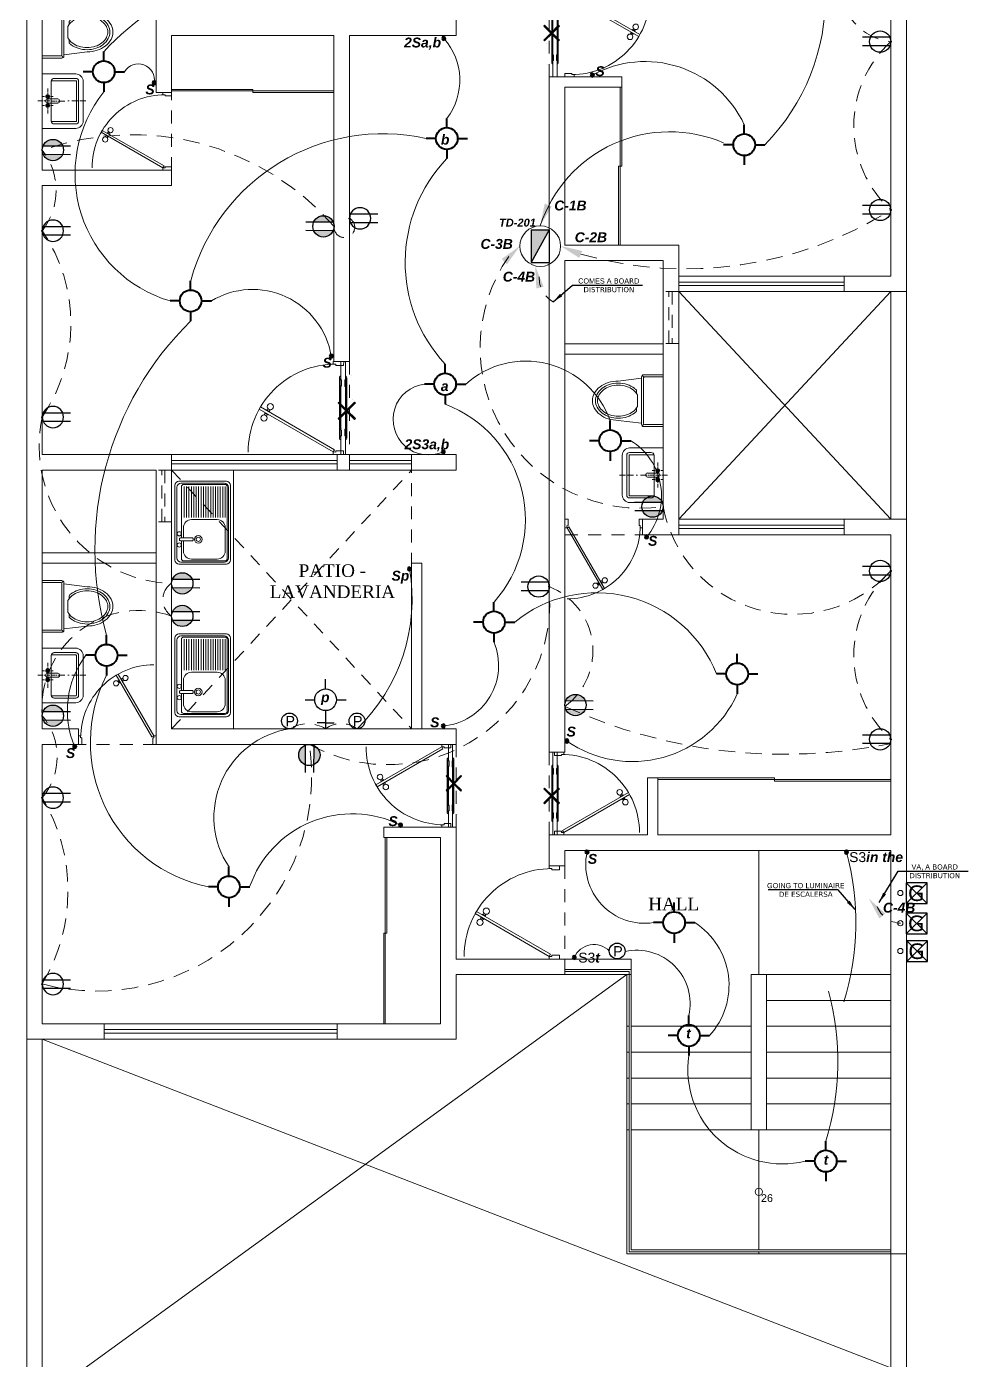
# Model space of a CAD drawing. Header units: millimetres. Extents: x -59 to 123, y 54 to 155.
# Drawn here: x -46.46 to -37.36, y 105.3 to 118.19 of the extents above; entities that cross this region are included whole.
import ezdxf

# ---------------------------------------------------------------- set-up
doc = ezdxf.new("R2010")
doc.units = ezdxf.units.MM
for name, pattern in [('CONTINUA', [0]), ('DASHED', [0.75, 0.5, -0.25]), ('HIDDEN', [9.525, 6.35, -3.175]), ('HIDDEN2', [0.1875, 0.125, -0.0625])]:
    doc.linetypes.add(name, pattern=pattern)
doc.layers.get('0').update_dxf_attribs({"lineweight": 9})
for name, color, linetype in [('A-PROY', 8, 'HIDDEN2'), ('A-TEX 010', 7, 'Continuous'), ('telefono', 54, 'Continuous')]:
    doc.layers.add(name, color=color, linetype=linetype)
for name, color, linetype, lineweight in [('C.EMPOTRADO EN PARED Y TECHO', 210, 'Continuous', 40), ('Centros de Luz', 150, 'Continuous', 30), ('desague', 4, 'Continuous', 60), ('ESCALERA', 128, 'Continuous', 9), ('HP-Mobiliario', 251, 'Continuous', 0), ('mobiliario', 7, 'Continuous', 0), ('murobajo', 7, 'Continuous', 30), ('MUROS', 7, 'Continuous', 80), ('niveles', 8, 'Continuous', 15), ('PUERTAS', 7, 'Continuous', 9), ('red tomacorrient', 21, 'Continuous', 40), ('red tomacorriente', 3, 'CONTINUA', 40), ('SANITARIOS', 7, 'Continuous', 5), ('T.D.', 105, 'Continuous', 25), ('TD', 132, 'Continuous', 25), ('TEXTO ELECTRICO', 140, 'Continuous', 25), ('TEXTO1', 7, 'Continuous', 0), ('VENTANA BAJA', 150, 'Continuous', 20), ('VIDRIO', 7, 'Continuous', 5)]:
    doc.layers.add(name, color=color, linetype=linetype, lineweight=lineweight)
doc.styles.add('BOLD', font='swissl.ttf', dxfattribs={"height": 2})
doc.styles.add('david', font='arialbi.ttf', dxfattribs={"height": 0.05})
doc.styles.add('Ejes', font='arial.ttf', dxfattribs={"height": 0.2})
doc.styles.add('ROMANS', font='ROMANS.SHX', dxfattribs={"width": 1.35, "height": 0.29})
doc.styles.add('style4', font='verdanab.ttf', dxfattribs={"height": 0.1})
doc.styles.add('textcosan', font='verdana.ttf', dxfattribs={"height": 0.1})
doc.dimstyles.new('dimension horizontal', dxfattribs={"dimtxt": 0.08, "dimasz": 0.1, "dimexe": 0.15, "dimexo": 0.3, "dimgap": 0.01, "dimtad": 2, "dimtih": 1, "dimtoh": 1, "dimzin": 1, "dimtxsty": 'style4', "dimblk": 'ARCHTICK', "dimcen": 0.08, "dimadec": 0, "dimazin": 0, "dimtfac": 1, "dimtmove": 0, "dimatfit": 3, "dimfxl": 1, "dimarcsym": 0})

# ---------------------------------------------------------------- blocks, each defined once
blk = doc.blocks.new('CRFDSX')
at = {"layer": 'mobiliario'}
for points in [[(-77.916, 3.047), (-77.916, 3.095), (-77.922, 3.095), (-77.922, 3.256), (-77.881, 3.256), (-77.881, 3.095), (-77.887, 3.095), (-77.887, 3.047)], [(-77.933, 3.114), (-77.933, 2.879), (-77.933, 2.595)], [(-77.929, 3.107), (-77.929, 3.102), (-77.928, 3.102), (-77.927, 3.1), (-77.926, 3.099), (-77.926, 3.098), (-77.926, 3.097), (-77.926, 3.096), (-77.926, 3.095)], [(-77.929, 3.102), (-77.929, 2.879), (-77.929, 2.608)], [(-77.926, 3.095), (-77.922, 3.095), (-77.922, 3.126), (-77.927, 3.126), (-77.927, 3.122)], [(-77.926, 3.095), (-77.926, 2.879), (-77.926, 2.614)], [(-77.875, 3.122), (-77.875, 3.126), (-77.881, 3.126), (-77.881, 3.095), (-77.877, 3.095), (-77.877, 3.096), (-77.877, 3.097), (-77.877, 3.098), (-77.876, 3.099), (-77.876, 3.1), (-77.875, 3.1), (-77.875, 3.102), (-77.874, 3.102), (-77.873, 3.102)], [(-77.877, 3.095), (-77.877, 2.879), (-77.877, 2.614)], [(-77.873, 3.102), (-77.873, 3.107)], [(-77.873, 3.102), (-77.873, 2.879), (-77.873, 2.608)], [(-77.87, 3.114), (-77.87, 2.879), (-77.87, 2.595)], [(-77.922, 3.034), (-77.922, 2.879), (-77.922, 2.675), (-77.922, 2.879), (-77.922, 3.034)], [(-77.918, 3.037), (-77.918, 3.044)], [(-77.883, 3.044), (-77.883, 3.037)], [(-77.881, 3.034), (-77.881, 2.879), (-77.881, 2.675)], [(-77.881, 2.704), (-77.881, 3.006)], [(-78.001, 2.955), (-78.008, 2.947), (-77.926, 2.879), (-78.001, 2.955), (-78.001, 2.955)], [(-78.008, 2.947), (-77.926, 2.879), (-77.94, 2.879), (-78.008, 2.947), (-78.008, 2.947)], [(-77.94, 2.879), (-78.001, 2.805), (-78.008, 2.812), (-77.94, 2.879), (-77.94, 2.879)], [(-77.926, 2.879), (-77.94, 2.879), (-78.001, 2.805), (-77.926, 2.879), (-77.926, 2.879)], [(-77.866, 2.955), (-77.926, 2.879), (-77.94, 2.879), (-77.866, 2.955), (-77.866, 2.955)], [(-77.926, 2.879), (-77.94, 2.879), (-77.859, 2.812), (-77.926, 2.879), (-77.926, 2.879)], [(-77.94, 2.879), (-77.859, 2.812), (-77.866, 2.805), (-77.94, 2.879), (-77.94, 2.879)], [(-77.859, 2.947), (-77.866, 2.955), (-77.926, 2.879), (-77.859, 2.947), (-77.859, 2.947)], [(-77.984, 2.779), (-77.984, 2.779)], [(-77.887, 2.662), (-77.887, 2.614), (-77.881, 2.614), (-77.881, 2.456), (-77.906, 2.456), (-77.91, 2.456), (-77.922, 2.456), (-77.922, 2.614), (-77.916, 2.614), (-77.916, 2.662)], [(-77.918, 2.664), (-77.918, 2.672)], [(-77.883, 2.672), (-77.883, 2.664)], [(-77.972, 2.578), (-77.972, 2.578)], [(-77.929, 2.603), (-77.929, 2.608), (-77.928, 2.608), (-77.927, 2.608), (-77.927, 2.609), (-77.926, 2.61), (-77.926, 2.611), (-77.926, 2.612), (-77.926, 2.613), (-77.926, 2.614)], [(-77.926, 2.614), (-77.922, 2.614), (-77.922, 2.583), (-77.927, 2.583), (-77.927, 2.588)], [(-77.877, 2.614), (-77.881, 2.614), (-77.881, 2.583), (-77.875, 2.583), (-77.875, 2.588)], [(-77.873, 2.603), (-77.873, 2.608), (-77.874, 2.608), (-77.875, 2.608), (-77.876, 2.609), (-77.876, 2.61), (-77.877, 2.611), (-77.877, 2.612), (-77.877, 2.613), (-77.877, 2.614)]]:
    blk.add_lwpolyline(points, dxfattribs=at)
for points in [[(-77.933, 3.116), (-77.934, 3.113), (-77.932, 3.11), (-77.929, 3.108)], [(-77.927, 3.123), (-77.931, 3.122), (-77.933, 3.119), (-77.933, 3.116)], [(-77.87, 3.116), (-77.87, 3.119), (-77.872, 3.122), (-77.875, 3.122)], [(-77.873, 3.108), (-77.871, 3.11), (-77.869, 3.113), (-77.87, 3.116)], [(-77.922, 3.034), (-77.921, 3.034), (-77.92, 3.036), (-77.92, 3.037)], [(-77.919, 3.045), (-77.918, 3.045), (-77.916, 3.046), (-77.916, 3.048)], [(-77.887, 3.048), (-77.887, 3.046), (-77.885, 3.045), (-77.884, 3.045)], [(-77.884, 3.037), (-77.884, 3.036), (-77.883, 3.034), (-77.882, 3.034)], [(-77.92, 2.672), (-77.92, 2.674), (-77.921, 2.675), (-77.922, 2.675)], [(-77.916, 2.663), (-77.916, 2.664), (-77.918, 2.665), (-77.919, 2.665)], [(-77.884, 2.665), (-77.885, 2.665), (-77.887, 2.664), (-77.887, 2.663)], [(-77.882, 2.675), (-77.883, 2.675), (-77.884, 2.674), (-77.884, 2.672)], [(-77.929, 2.603), (-77.932, 2.601), (-77.934, 2.598), (-77.933, 2.595)], [(-77.933, 2.595), (-77.933, 2.591), (-77.931, 2.589), (-77.927, 2.588)], [(-77.875, 2.588), (-77.872, 2.589), (-77.87, 2.591), (-77.87, 2.595)], [(-77.87, 2.595), (-77.869, 2.598), (-77.871, 2.601), (-77.873, 2.603)]]:
    blk.add_open_spline(points, degree=3, dxfattribs=at)
blk = doc.blocks.new('rf67')
at = {"layer": 'PUERTAS', "ltscale": 0.01}
for p, q in [((2984.409, 394.824), (2984.426, 394.825)), ((2984.41, 394.8), (2984.427, 394.801)), ((2984.425, 394.83), (2984.431, 394.83)), ((2984.427, 394.796), (2984.425, 394.83)), ((2984.427, 394.796), (2984.433, 394.796)), ((2984.462, 394.831), (2984.457, 394.831)), ((2984.464, 394.797), (2984.458, 394.797)), ((2984.464, 394.797), (2984.462, 394.831)), ((2984.479, 394.827), (2984.463, 394.826)), ((2984.48, 394.803), (2984.464, 394.802))]:
    blk.add_line(p, q, dxfattribs=at)
at = {"layer": 'PUERTAS', "ltscale": 0.075}
for p, q in [((2984.454, 394.896), (2984.429, 394.895)), ((2984.458, 394.069), (2984.429, 394.895)), ((2984.483, 394.07), (2984.454, 394.896)), ((2983.733, 394.439), (2983.698, 394.374)), ((2983.711, 394.48), (2983.733, 394.468)), ((2983.733, 394.468), (2983.722, 394.445)), ((2983.722, 394.445), (2983.733, 394.439)), ((2983.664, 394.391), (2983.698, 394.374)), ((2984.46, 394.053), (2984.425, 393.987)), ((2984.483, 394.07), (2984.458, 394.069)), ((2984.472, 394.047), (2984.46, 394.053)), ((2984.483, 394.07), (2984.472, 394.047)), ((2984.506, 394.058), (2984.483, 394.07)), ((2984.459, 393.969), (2984.425, 393.987))]:
    blk.add_line(p, q, dxfattribs=at)
at = {"layer": 'PUERTAS', "ltscale": 0.01}
for centre in [(2984.382, 394.812), (2984.507, 394.816)]:
    blk.add_circle(centre, 0.0302, dxfattribs=at)
blk.add_arc((2984.471, 394.048), 0.848, 61.9779, 152.0448, dxfattribs=at)
blk = doc.blocks.new('A$C16406C30')
at = {"layer": 'HP-Mobiliario'}
for p, q in [((0.189, 0.5), (0, 0.5)), ((0.179, 0.48), (0, 0.48)), ((0.203, 0.494), (0.186, 0.477)), ((0.189, 0.03), (0.189, 0.47)), ((0.209, 0.02), (0.209, 0.48)), ((0.209, 0.468), (0.434, 0.44)), ((0.249, 0.194), (0.249, 0.306)), ((0.259, 0.322), (0.259, 0.353)), ((0.259, 0.147), (0.259, 0.178)), ((0, 0.02), (0.179, 0.02)), ((0, 0), (0.189, 0)), ((0.203, 0.006), (0.186, 0.023)), ((0.209, 0.032), (0.434, 0.06))]:
    blk.add_line(p, q, dxfattribs=at)
for points in [[(0.249, 0.306, -0.100268), (0.29, 0.354, -0.08725), (0.353, 0.387, -0.077598), (0.434, 0.4, -0.077598), (0.514, 0.387, -0.08725), (0.577, 0.354, -0.105601), (0.62, 0.303, -0.12364), (0.634, 0.25, -0.12364), (0.62, 0.197, -0.105601), (0.577, 0.146, -0.08725), (0.514, 0.113, -0.077598), (0.434, 0.1, -0.077598)], [(0.259, 0.353, -0.0362), (0.278, 0.37, -0.08725), (0.347, 0.406, -0.077598), (0.434, 0.42, -0.077598), (0.52, 0.406, -0.08725), (0.589, 0.37, -0.105601), (0.638, 0.313, -0.12364), (0.654, 0.25, -0.12364), (0.638, 0.187, -0.105601), (0.589, 0.13, -0.08725), (0.52, 0.094, -0.077598), (0.434, 0.08, -0.077598)], [(0.434, 0.44, -0.076393), (0.532, 0.425, -0.086437), (0.61, 0.384, -0.105872), (0.666, 0.32, -0.125404), (0.684, 0.25, -0.125404), (0.666, 0.18, -0.105872), (0.61, 0.116, -0.086437), (0.532, 0.075, -0.076393), (0.434, 0.06, -0.076393)], [(0.434, 0.1, -0.077598), (0.353, 0.113, -0.08725), (0.29, 0.146, -0.100268), (0.249, 0.194, -0.12364)], [(0.434, 0.08, -0.077598), (0.347, 0.094, -0.08725), (0.278, 0.13, -0.0362), (0.259, 0.147, -0.12364)]]:
    blk.add_lwpolyline(points, format="xyb", dxfattribs=at)
for centre, radius, start, end in [((0.179, 0.47), 0.01, 0, 90), ((0.189, 0.48), 0.02, 0, 90), ((0.179, 0.03), 0.01, 270, 0), ((0.189, 0.02), 0.02, 270, 0)]:
    blk.add_arc(centre, radius, start, end, dxfattribs=at)
blk = doc.blocks.new('LAV-5')
for p, q in [((-0.264, 0), (-0.264, -0.324)), ((0, 0), (-0.264, 0)), ((-0.045, -0.022), (-0.045, 0.001)), ((-0.002, -0.008), (-0.002, 0.043)), ((0.264, 0), (0, 0)), ((0.042, -0.022), (0.042, 0.001)), ((0.264, -0.324), (0.264, 0)), ((-0.22, -0.116), (-0.22, -0.324)), ((-0.198, -0.089), (-0.198, -0.324)), ((-0.192, -0.088), (0.192, -0.088)), ((-0.085, -0.053), (-0.123, -0.053)), ((-0.07, -0.053), (-0.078, -0.053)), ((-0.026, -0.053), (-0.064, -0.053)), ((-0.045, -0.043), (-0.045, -0.031)), ((-0.045, -0.073), (-0.045, -0.043)), ((-0.045, -0.081), (-0.045, -0.106)), ((-0.002, -0.053), (-0.021, -0.053)), ((-0.021, -0.15), (-0.021, -0.053)), ((-0.002, -0.053), (-0.017, -0.053)), ((-0.002, -0.028), (-0.002, -0.02)), ((-0.002, -0.028), (-0.002, -0.02)), ((-0.002, -0.073), (-0.002, -0.041)), ((-0.002, -0.073), (-0.002, -0.041)), ((-0.002, -0.053), (0.018, -0.053)), ((-0.002, -0.053), (0.014, -0.053)), ((-0.001, -0.086), (-0.001, -0.124)), ((0.018, -0.053), (0.018, -0.15)), ((0.023, -0.053), (0.061, -0.053)), ((0.042, -0.043), (0.042, -0.031)), ((0.042, -0.073), (0.042, -0.043)), ((0.042, -0.081), (0.042, -0.106)), ((0.067, -0.053), (0.075, -0.053)), ((0.082, -0.053), (0.12, -0.053)), ((0.198, -0.324), (0.198, -0.089)), ((0.22, -0.324), (0.22, -0.116)), ((-0.002, -0.249), (-0.002, -0.262)), ((-0.001, -0.133), (-0.001, -0.145)), ((-0.001, -0.154), (-0.001, -0.22)), ((-0.192, -0.33), (0.192, -0.33)), ((-0.192, -0.352), (0.192, -0.352)), ((-0.002, -0.286), (-0.002, -0.351)), ((-0.002, -0.329), (-0.002, -0.347)), ((-0.002, -0.365), (-0.002, -0.422)), ((-0.192, -0.396), (0.192, -0.396))]:
    blk.add_line(p, q)
for centre, radius in [((-0.045, -0.053), 0.0188), ((-0.045, -0.053), 0.0137), ((0.042, -0.053), 0.0188), ((0.042, -0.053), 0.0137)]:
    blk.add_circle(centre, radius)
for centre, radius, start, end in [((-0.192, -0.116), 0.0278, 90, 180), ((-0.002, -0.053), 0.0197, 90, 180), ((-0.002, -0.053), 0.0197, 0, 90), ((0.192, -0.116), 0.0278, 0, 90), ((-0.002, -0.15), 0.0197, 180, 270), ((-0.002, -0.15), 0.0197, 270, 0), ((-0.192, -0.324), 0.0718, 180, 270), ((-0.192, -0.324), 0.0278, 180, 270), ((-0.192, -0.324), 0.00583, 180, 270), ((0.192, -0.324), 0.0718, 270, 0), ((0.192, -0.324), 0.0278, 270, 0), ((0.192, -0.324), 0.00583, 270, 0)]:
    blk.add_arc(centre, radius, start, end)
blk = doc.blocks.new('lavo')
for p, q in [((734.691, 78.256), (735.15, 78.256)), ((734.691, 78.256), (735.15, 78.256)), ((734.711, 78.237), (735.13, 78.237)), ((734.711, 78.237), (735.13, 78.237)), ((734.652, 78.217), (734.652, 77.495)), ((734.652, 78.217), (734.652, 77.495)), ((734.672, 78.198), (734.672, 77.515)), ((734.672, 78.198), (734.672, 77.515)), ((734.716, 78.206), (734.716, 77.71)), ((734.716, 78.206), (734.716, 77.71)), ((734.735, 78.225), (735.138, 78.225)), ((734.735, 78.225), (735.138, 78.225)), ((734.741, 78.206), (734.741, 77.905)), ((734.741, 78.206), (734.741, 77.905)), ((734.764, 78.206), (734.764, 77.905)), ((734.764, 78.206), (734.764, 77.905)), ((734.788, 78.206), (734.788, 77.905)), ((734.788, 78.206), (734.788, 77.905)), ((734.811, 78.206), (734.811, 77.905)), ((734.811, 78.206), (734.811, 77.905)), ((734.834, 78.206), (734.834, 77.905)), ((734.834, 78.206), (734.834, 77.905)), ((734.858, 78.206), (734.858, 77.905)), ((734.858, 78.206), (734.858, 77.905)), ((734.881, 78.206), (734.881, 77.905)), ((734.881, 78.206), (734.881, 77.905)), ((734.905, 78.206), (734.905, 77.905)), ((734.905, 78.206), (734.905, 77.905)), ((734.928, 78.206), (734.928, 77.905)), ((734.928, 78.206), (734.928, 77.905)), ((734.951, 78.206), (734.951, 77.905)), ((734.951, 78.206), (734.951, 77.905)), ((734.975, 78.206), (734.975, 77.905)), ((734.975, 78.206), (734.975, 77.905)), ((734.998, 78.206), (734.998, 77.905)), ((734.998, 78.206), (734.998, 77.905)), ((735.021, 78.206), (735.021, 77.905)), ((735.021, 78.206), (735.021, 77.905)), ((735.045, 78.206), (735.045, 77.905)), ((735.045, 78.206), (735.045, 77.905)), ((735.068, 78.206), (735.068, 77.905)), ((735.068, 78.206), (735.068, 77.905)), ((735.091, 78.206), (735.091, 77.905)), ((735.091, 78.206), (735.091, 77.905)), ((735.115, 78.206), (735.115, 77.905)), ((735.115, 78.206), (735.115, 77.905)), ((735.138, 78.206), (735.138, 77.905)), ((735.138, 78.206), (735.138, 77.905)), ((735.158, 78.206), (735.158, 77.507)), ((735.158, 78.206), (735.158, 77.507)), ((735.169, 78.198), (735.169, 77.515)), ((735.169, 78.198), (735.169, 77.515)), ((735.189, 78.217), (735.189, 77.495)), ((735.189, 78.217), (735.189, 77.495)), ((735.06, 77.886), (734.813, 77.886)), ((735.06, 77.886), (734.813, 77.886)), ((734.735, 77.808), (734.735, 77.71)), ((734.735, 77.808), (734.735, 77.71)), ((735.138, 77.808), (735.138, 77.582)), ((735.138, 77.808), (735.138, 77.582)), ((734.697, 77.702), (734.697, 77.688)), ((734.697, 77.702), (734.697, 77.688)), ((734.821, 77.71), (734.705, 77.71)), ((734.821, 77.71), (734.705, 77.71)), ((734.705, 77.68), (734.821, 77.68)), ((734.705, 77.68), (734.821, 77.68)), ((734.716, 77.68), (734.716, 77.507)), ((734.716, 77.68), (734.716, 77.507)), ((734.735, 77.68), (734.735, 77.582)), ((734.735, 77.68), (734.735, 77.582)), ((734.829, 77.688), (734.829, 77.702)), ((734.829, 77.688), (734.829, 77.702)), ((734.711, 77.476), (735.13, 77.476)), ((734.711, 77.476), (735.13, 77.476)), ((734.735, 77.488), (735.138, 77.488)), ((734.735, 77.488), (735.138, 77.488)), ((735.06, 77.504), (734.813, 77.504)), ((735.06, 77.504), (734.813, 77.504)), ((734.691, 77.456), (735.15, 77.456)), ((734.691, 77.456), (735.15, 77.456))]:
    blk.add_line(p, q)
for centre, radius in [((734.694, 77.749), 0.0202), ((734.694, 77.749), 0.0202), ((734.878, 77.695), 0.0361), ((734.878, 77.695), 0.0361), ((734.694, 77.64), 0.0202), ((734.694, 77.64), 0.0202), ((734.878, 77.695), 0.0205), ((734.878, 77.695), 0.0205)]:
    blk.add_circle(centre, radius)
for centre, radius, start, end in [((734.691, 78.217), 0.0389, 90, 180), ((734.691, 78.217), 0.0389, 90, 180), ((734.711, 78.198), 0.0389, 90, 180), ((734.711, 78.198), 0.0389, 90, 180), ((735.13, 78.198), 0.0389, 0, 90), ((735.13, 78.198), 0.0389, 0, 90), ((735.15, 78.217), 0.0389, 0, 90), ((735.15, 78.217), 0.0389, 0, 90), ((734.735, 78.206), 0.0195, 90, 180), ((734.735, 78.206), 0.0195, 90, 180), ((735.138, 78.206), 0.0195, 0, 90), ((735.138, 78.206), 0.0195, 0, 90), ((734.813, 77.808), 0.0779, 90, 180), ((734.813, 77.808), 0.0779, 90, 180), ((735.06, 77.808), 0.0779, 0, 90), ((735.06, 77.808), 0.0779, 0, 90), ((734.705, 77.702), 0.00779, 90, 180), ((734.705, 77.702), 0.00779, 90, 180), ((734.705, 77.688), 0.00779, 180, 270), ((734.705, 77.688), 0.00779, 180, 270), ((734.821, 77.702), 0.00779, 0, 90), ((734.821, 77.702), 0.00779, 0, 90), ((734.821, 77.688), 0.00779, 270, 360), ((734.821, 77.688), 0.00779, 270, 360), ((734.691, 77.495), 0.0389, 180, 270), ((734.691, 77.495), 0.0389, 180, 270), ((734.711, 77.515), 0.0389, 180, 270), ((734.711, 77.515), 0.0389, 180, 270), ((734.735, 77.507), 0.0195, 180, 270), ((734.735, 77.507), 0.0195, 180, 270), ((734.813, 77.582), 0.0779, 180, 270), ((734.813, 77.582), 0.0779, 180, 270), ((735.06, 77.582), 0.0779, 270, 0), ((735.06, 77.582), 0.0779, 270, 0), ((735.13, 77.515), 0.0389, 270, 0), ((735.13, 77.515), 0.0389, 270, 0), ((735.138, 77.507), 0.0195, 270, 0), ((735.138, 77.507), 0.0195, 270, 0), ((735.15, 77.495), 0.0389, 270, 0), ((735.15, 77.495), 0.0389, 270, 0)]:
    blk.add_arc(centre, radius, start, end)
blk = doc.blocks.new('A$C767E48EC')
at = {"lineweight": 0}
for p, q in [((6.15, 10.296), (5.2, 10.296)), ((6.15, 10.196), (5.2, 10.196)), ((0.15, 8.275), (1.25, 8.275)), ((0.15, 8.175), (1.25, 8.175))]:
    blk.add_line(p, q, dxfattribs=at)
at = {"layer": 'A-PROY', "lineweight": 0}
for p, q in [((5.05, 12.875), (5.05, 13.675)), ((1.4, 11.975), (1.4, 12.875)), ((6.3, 10.8), (6.15, 10.8)), ((6.3, 10.8), (6.15, 10.8)), ((6.205, 10.3), (6.205, 10.8)), ((6.236, 10.8), (6.236, 10.3)), ((6.3, 10.3), (6.15, 10.3)), ((3.119, 10.125), (3.119, 9.225)), ((1.4, 9.075), (1.25, 9.075)), ((1.4, 9.075), (1.25, 9.075)), ((1.305, 8.575), (1.305, 9.075)), ((1.336, 9.075), (1.336, 8.575)), ((1.4, 9.075), (3.719, 6.575)), ((1.4, 6.575), (3.719, 9.075)), ((3.719, 6.575), (3.719, 9.075)), ((1.4, 8.575), (1.25, 8.575)), ((5.2, 8.45), (5.95, 8.45)), ((1.25, 6.425), (0.5, 6.425)), ((4.15, 5.625), (4.15, 6.425)), ((5.05, 6.35), (5.05, 5.55)), ((5.2, 5.25), (5.2, 4.35)), ((0.75, 3.725), (3, 3.725))]:
    blk.add_line(p, q, dxfattribs=at)
at = {"layer": 'ESCALERA', "lineweight": 0, "ltscale": 0.25}
for p, q in [((7.075, 4.2), (7.075, 5.4)), ((5.8, 4.2), (5.8, 3.7)), ((7.15, 4.2), (8.35, 4.2)), ((7.15, 3.95), (8.35, 3.95)), ((5.82, 3.7), (5.8, 3.7)), ((5.8, 1.5), (5.8, 3.7)), ((5.82, 3.7), (5.8, 3.7)), ((7, 3.7), (5.84, 3.7)), ((7.15, 3.7), (8.35, 3.7)), ((5.82, 3.45), (5.8, 3.45)), ((5.82, 3.45), (5.8, 3.45)), ((7, 3.45), (5.84, 3.45)), ((7.15, 3.45), (8.35, 3.45)), ((5.82, 3.2), (5.8, 3.2)), ((5.82, 3.2), (5.8, 3.2)), ((7, 3.2), (5.84, 3.2)), ((7.15, 3.2), (8.35, 3.2)), ((5.82, 2.95), (5.8, 2.95)), ((5.82, 2.95), (5.8, 2.95)), ((7, 2.95), (5.84, 2.95)), ((7.15, 2.95), (8.35, 2.95)), ((5.82, 2.7), (5.8, 2.7)), ((5.82, 2.7), (5.8, 2.7)), ((7, 2.7), (5.84, 2.7)), ((7.075, 2.7), (7.075, 1.54)), ((7.15, 2.7), (8.35, 2.7)), ((5.8, 1.5), (7.15, 1.5)), ((7.075, 1.52), (7.075, 1.5)), ((7.15, 1.5), (8.35, 1.5))]:
    blk.add_line(p, q, dxfattribs=at)
at = {"layer": 'mobiliario', "lineweight": 0, "ltscale": 0.3}
for p, q in [((6.3, 8.6), (8.35, 10.8)), ((6.3, 10.8), (8.35, 8.6)), ((2, 6.575), (2, 9.075)), ((5.8, 4.2), (0.15, 0.1)), ((0, 0.4), (0, 3.575)), ((0.15, 3.575), (0.15, 0.4)), ((0.15, 3.575), (8.35, 0.4)), ((8.35, 1.5), (8.35, 0.4)), ((8.5, 1.5), (8.5, 0))]:
    blk.add_line(p, q, dxfattribs=at)
at = {"layer": 'murobajo', "lineweight": 0}
for p, q in [((6.3, 10.95), (7.9, 10.95)), ((6.3, 10.8), (7.9, 10.8)), ((8.35, 10.8), (8.35, 8.6)), ((8.5, 10.8), (8.5, 8.6)), ((1.4, 9.225), (3, 9.225)), ((3.119, 9.225), (3.719, 9.225)), ((1.4, 9.075), (3, 9.075)), ((3.119, 9.075), (3.719, 9.075)), ((6.3, 8.6), (7.9, 8.6)), ((6.3, 8.45), (7.9, 8.45)), ((3.819, 8.175), (3.719, 8.175)), ((3.719, 8.175), (3.719, 6.575)), ((3.819, 6.575), (3.819, 8.175)), ((0.75, 3.725), (3, 3.725)), ((0.75, 3.575), (3, 3.575))]:
    blk.add_line(p, q, dxfattribs=at)
at = {"layer": 'MUROS', "lineweight": 0}
for p, q in [((0, 19), (0, 3.575)), ((8.5, 10.8), (8.5, 16.7)), ((8.35, 10.95), (8.35, 13.675)), ((1.4, 13.275), (2.969, 13.275)), ((1.4, 12.725), (1.4, 13.275)), ((2.969, 13.275), (2.969, 10.125)), ((3.119, 13.275), (3.119, 10.125)), ((5.05, 12.875), (5.05, 6.35)), ((5.05, 12.875), (5.75, 12.875)), ((5.2, 12.775), (5.2, 11.25)), ((1.25, 12.725), (1.4, 12.725)), ((0.15, 11.975), (1.4, 11.975)), ((0.15, 11.825), (1.4, 11.825)), ((6.3, 11.25), (5.2, 11.25)), ((6.3, 11.25), (5.65, 11.25)), ((5.2, 11.1), (5.2, 6.35)), ((5.2, 11.1), (6.15, 11.1)), ((7.9, 10.8), (8.5, 10.8)), ((8.35, 10.8), (8.5, 10.8)), ((1.4, 6.575), (1.4, 9.225)), ((4.15, 9.225), (4.15, 9.075)), ((0.15, 9.075), (1.25, 9.075)), ((8.5, 1.5), (8.5, 8.6)), ((7.9, 8.45), (8.35, 8.45)), ((0.15, 6.575), (0.5, 6.575)), ((0.15, 6.425), (0.5, 6.425)), ((5.2, 6.35), (5.05, 6.35)), ((6.1, 6.1), (6, 6.1)), ((6, 6.1), (6, 5.55)), ((6.1, 6.1), (6.1, 5.55)), ((6, 5.55), (5.05, 5.55)), ((8.35, 5.55), (6.1, 5.55)), ((8.35, 5.4), (5.2, 5.4)), ((8.35, 1.5), (8.35, 5.4)), ((0.75, 3.574), (0.75, 3.725)), ((3, 3.574), (3, 3.725)), ((8.35, 1.5), (8.5, 1.5))]:
    blk.add_line(p, q, dxfattribs=at)
at = {"layer": 'MUROS', "linetype": 'CONTINUA', "lineweight": 0}
for p, q in [((0.15, 14.625), (0.15, 11.975)), ((1.25, 12.725), (1.25, 14.625)), ((4.15, 13.875), (4.15, 13.275)), ((3.119, 13.275), (4.15, 13.275)), ((5.75, 12.775), (5.2, 12.775)), ((5.75, 12.875), (5.75, 12.775)), ((1.4, 11.975), (1.4, 11.825)), ((0.15, 11.825), (0.15, 9.225)), ((6.3, 11.25), (6.3, 8.45)), ((6.15, 11.1), (6.15, 8.6)), ((7.9, 10.8), (7.9, 10.95)), ((7.9, 10.95), (8.35, 10.95)), ((3.119, 10.125), (2.969, 10.125)), ((1.4, 9.225), (0.15, 9.225)), ((3.119, 9.225), (3, 9.225)), ((3, 9.075), (3, 9.225)), ((3.119, 9.225), (3.119, 9.075)), ((4.15, 9.225), (3.719, 9.225)), ((3.719, 9.225), (3.719, 9.075)), ((1.25, 9.075), (0.15, 9.075)), ((0.15, 9.075), (0.15, 6.575)), ((0.15, 9.075), (0.15, 6.575)), ((1.25, 6.425), (1.25, 9.075)), ((3.119, 9.075), (3, 9.075)), ((4.15, 9.075), (3.719, 9.075)), ((6.15, 8.6), (5.95, 8.6)), ((5.95, 8.6), (5.95, 8.45)), ((7.9, 8.45), (7.9, 8.6)), ((7.9, 8.6), (8.5, 8.6)), ((6.3, 8.45), (5.95, 8.45)), ((8.35, 5.55), (8.35, 8.45)), ((0.5, 6.575), (0.5, 6.425)), ((4.15, 6.575), (1.4, 6.575)), ((4.15, 6.425), (4.15, 6.575)), ((4.15, 6.575), (4.15, 6.425)), ((0.15, 6.425), (0.15, 3.725)), ((4.15, 6.425), (1.25, 6.425)), ((3.45, 5.525), (3.45, 5.625)), ((4.15, 5.625), (3.45, 5.625)), ((4.15, 4.35), (4.15, 5.625)), ((5.05, 5.25), (5.05, 5.55)), ((4, 5.525), (3.45, 5.525)), ((4, 3.725), (4, 5.525)), ((5.2, 5.25), (5.2, 5.4)), ((5.05, 5.25), (5.2, 5.25)), ((5.2, 4.35), (4.15, 4.35)), ((5.2, 4.35), (5.2, 4.2)), ((4.15, 3.575), (4.15, 4.2)), ((5.2, 4.2), (4.15, 4.2)), ((0.15, 3.725), (0.75, 3.725)), ((3, 3.725), (4, 3.725)), ((0, 3.575), (0.75, 3.575)), ((3, 3.575), (4.15, 3.575))]:
    blk.add_line(p, q, dxfattribs=at)
at = {"layer": 'MUROS', "lineweight": 0}
blk.add_lwpolyline([(7, 4.2), (7.15, 4.2), (7.15, 2.701), (7, 2.701), (7, 4.2)], dxfattribs=at)
at = {"layer": 'niveles', "lineweight": 0}
blk.add_circle((7.075, 2.1), 0.0354, dxfattribs=at)
at = {"layer": 'VENTANA BAJA', "lineweight": 0}
for p, q in [((6.3, 10.893), (7.9, 10.893)), ((6.3, 10.86), (7.9, 10.86)), ((1.4, 9.168), (3, 9.168)), ((3.119, 9.168), (3.719, 9.168)), ((1.4, 9.135), (3, 9.135)), ((3.119, 9.135), (3.719, 9.135)), ((6.3, 8.543), (7.9, 8.543)), ((6.3, 8.51), (7.9, 8.51)), ((0.75, 3.668), (3, 3.668)), ((0.75, 3.635), (3, 3.635))]:
    blk.add_line(p, q, dxfattribs=at)
at = {"layer": 'VIDRIO', "lineweight": 0}
for p, q in [((5.735, 12.775), (5.735, 11.25)), ((5.75, 12.013), (5.75, 12.775)), ((1.4, 12.755), (2.184, 12.755)), ((2.969, 12.74), (1.4, 12.74)), ((2.184, 12.74), (2.184, 12.755)), ((2.184, 12.725), (2.184, 12.74)), ((2.184, 12.725), (2.969, 12.725)), ((5.735, 12.013), (5.72, 12.013)), ((5.72, 11.25), (5.72, 12.013)), ((5.75, 12.013), (5.735, 12.013)), ((7.225, 6.1), (6.1, 6.1)), ((6.1, 6.085), (8.35, 6.085)), ((7.225, 6.1), (7.225, 6.085)), ((7.225, 6.085), (7.225, 6.07)), ((8.35, 6.07), (7.225, 6.07)), ((3.465, 3.725), (3.465, 5.525)), ((3.48, 5.525), (3.48, 4.6)), ((3.45, 4.6), (3.45, 3.725)), ((3.45, 4.6), (3.465, 4.6)), ((3.465, 4.6), (3.48, 4.6)), ((5.2, 4.25), (5.84, 4.25)), ((5.2, 4.23), (5.82, 4.23)), ((5.2, 4.2), (5.8, 4.2)), ((5.82, 4.23), (5.82, 1.52)), ((5.84, 4.25), (5.84, 1.54)), ((5.82, 1.52), (8.35, 1.52)), ((5.84, 1.54), (8.35, 1.54))]:
    blk.add_line(p, q, dxfattribs=at)
at = {"lineweight": 0}
blk.add_blockref('CRFDSX', (83.006, 10.419), dxfattribs=at)
at = {"lineweight": 0, "xscale": 1.124999999999943, "yscale": 1.124999999999943, "zscale": 1.124999999999943, "rotation": 180}
blk.add_blockref('CRFDSX', (-84.582, 12.888), dxfattribs=at)
at = {"lineweight": 0, "xscale": -1}
blk.add_blockref('CRFDSX', (-73.806, 3.169), dxfattribs=at)
at = {"lineweight": 0, "xscale": -1, "rotation": 180}
blk.add_blockref('CRFDSX', (83.006, 8.806), dxfattribs=at)
at = {"layer": 'HP-Mobiliario', "lineweight": 0, "xscale": -1, "rotation": 180}
for p in [(0.15, 13.558), (0.15, 8.008)]:
    blk.add_blockref('A$C16406C30', p, dxfattribs=at)
at = {"layer": 'HP-Mobiliario', "lineweight": 0, "rotation": 180}
blk.add_blockref('A$C16406C30', (6.15, 9.996), dxfattribs=at)
at = {"layer": 'HP-Mobiliario', "lineweight": 0}
for p in [(-733.22, -69.289), (-733.22, -70.764)]:
    blk.add_blockref('lavo', p, dxfattribs=at)
at = {"layer": 'PUERTAS', "lineweight": 0}
for p, xscale, yscale, zscale, rotation in [((-1548.271, -2165.084), -0.8888888888884962, 0.8888888888884962, 0.8888888888884962, 242.0308016876203), ((1457.78, 2054.561), -0.8333333333377143, 0.8333333333377143, 0.8333333333377143, 62.03080168762018), ((2047.786, 1464.98), 0.8333333333377142, 0.8333333333377142, 0.8333333333377142, 207.9691983123798), ((-2041.336, -1449.955), 0.8333333333377142, 0.8333333333377142, 0.8333333333377142, 27.96919831237982), ((1557.571, -2172.334), 0.888888888888496, 0.888888888888496, 0.888888888888496, 117.9691983123798), ((-1548.371, 2184.309), 0.8888888888884959, 0.8888888888884959, 0.8888888888884959, 297.9691983123798)]:
    blk.add_blockref('rf67', p, dxfattribs=dict(at, xscale=xscale, yscale=yscale, zscale=zscale, rotation=rotation))
at = {"layer": 'PUERTAS', "lineweight": 0, "xscale": -1, "rotation": 62.03080168762018}
for p in [(1750.718, 2460.328), (1752.805, 2455.453)]:
    blk.add_blockref('rf67', p, dxfattribs=at)
at = {"layer": 'SANITARIOS', "linetype": 'Continuous', "lineweight": 0, "xscale": -1, "rotation": 90}
for p in [(0.15, 12.641), (0.15, 7.091)]:
    blk.add_blockref('LAV-5', p, dxfattribs=at)
at = {"layer": 'SANITARIOS', "linetype": 'Continuous', "lineweight": 0, "rotation": 270}
blk.add_blockref('LAV-5', (6.15, 9.026), dxfattribs=at)
at = {"layer": 'A-TEX 010', "lineweight": 0, "char_height": 0.1224, "attachment_point": 2, "style": 'ROMANS'}
for s, insert in [('{\\fTimes New Roman|b0|i0|c0|p18;PATIO - \\PLAVANDERIA}', (2.954, 8.165)), ('{\\fTimes New Roman|b0|i0|c0|p18;HALL}', (6.252, 4.943))]:
    blk.add_mtext(s, dxfattribs=dict(at, insert=insert))
at = {"layer": 'niveles', "lineweight": 0, "insert": (7.211, 2.001, 0), "char_height": 0.075, "width": 0.20272, "attachment_point": 9, "style": 'BOLD'}
blk.add_mtext('26', dxfattribs=at)
blk = doc.blocks.new('OO')
at = {"layer": 'telefono', "linetype": 'HIDDEN'}
for p, q in [((566.996, 1787.192), (567.196, 1787.392)), ((566.996, 1787.392), (567.196, 1787.192))]:
    blk.add_line(p, q, dxfattribs=at)
blk.add_lwpolyline([(566.996, 1787.192), (567.196, 1787.192), (567.196, 1787.392), (566.996, 1787.392)], close=True, dxfattribs=at)
blk = doc.blocks.new('_ArchTick')
at = {"color": 0, "linetype": 'ByBlock', "const_width": 0.15}
blk.add_lwpolyline([(-0.5, -0.5), (0.5, 0.5)], dxfattribs=at)
blk = doc.blocks.new('A$C3BCF1C71')
at = {"lineweight": -3}
blk.add_hatch(color=256, dxfattribs=at).paths.add_polyline_path([(0.315, 0), (0, 0.175), (0, 0)])
for p, q in [((0, 0.175), (0.315, 0.175)), ((0, 0), (0, 0.175)), ((0, 0.175), (0.315, 0)), ((0.315, 0), (0.315, 0.175)), ((0, 0), (0.315, 0))]:
    blk.add_line(p, q, dxfattribs=at)
blk = doc.blocks.new('rrllluuuuzzzz')
at = {"layer": 'C.EMPOTRADO EN PARED Y TECHO'}
for points in [[(0.199, 0.105), (0.199, 0.194)], [(0.094, 0), (0, 0)], [(0.305, 0), (0.399, 0)], [(0.199, -0.105), (0.199, -0.194)]]:
    blk.add_lwpolyline(points, dxfattribs=at)
blk.add_circle((0.199, 0), 0.105, dxfattribs=at)
blk = doc.blocks.new('caja de paso')
at = {"lineweight": -3}
blk.add_circle((0, 0), 0.0763, dxfattribs=at)
at = {"style": 'Ejes'}
blk.add_text('P', height=0.1, dxfattribs=at).set_placement((-0.04, -0.052))
blk = doc.blocks.new('A$C2CDF31AB')
at = {"linetype": 'ByBlock'}
blk.add_hatch(color=256, dxfattribs=at).paths.add_polyline_path([(0, 0.017, 1), (0.033, 0.017, 1)])
blk.add_hatch(color=256, dxfattribs=at).paths.add_polyline_path([(0, 0.017, 1), (0.033, 0.017, 1)])
blk.add_circle((0.017, 0.017), 0.0166, dxfattribs=at)
blk = doc.blocks.new('A$C79E72A3B')
at = {"linetype": 'ByBlock'}
blk.add_hatch(color=256, dxfattribs=at).paths.add_polyline_path([(0, 0.017, 1), (0.033, 0.017, 1)])
blk.add_circle((0.017, 0.017), 0.0166, dxfattribs=at)
blk = doc.blocks.new('A$C00722B8B')
at = {"layer": 'Centros de Luz'}
for p, q in [((0, 0.105), (0, 0.199)), ((-0.199, 0), (-0.105, 0)), ((0.105, 0), (0.199, 0)), ((0, -0.105), (0, -0.281)), ((0, -0.224), (-0.081, -0.224)), ((0, -0.224), (0.081, -0.224))]:
    blk.add_line(p, q, dxfattribs=at)
at = {"layer": 'Centros de Luz', "lineweight": 30}
blk.add_circle((0, 0), 0.105, dxfattribs=at)
blk = doc.blocks.new('A$C264B7B54')
at = {"lineweight": -3}
for p, q in [((0.009, 0.144), (0.273, 0.144)), ((0.009, 0.061), (0.273, 0.061))]:
    blk.add_line(p, q, dxfattribs=at)
blk.add_circle((0.103, 0.103), 0.103, dxfattribs=at)
blk.add_point((0, 0.103))
blk = doc.blocks.new('T.C.A')
at = {"layer": 'red tomacorriente', "lineweight": -3}
h = blk.add_hatch(color=256, dxfattribs=at)
h.paths.add_polyline_path([(-0.041, -0.009, 0.297434), (-0.103, -0.103, 0.295983), (-0.042, -0.197)])
h.paths.add_polyline_path([(0.041, -0.197, 0.297434), (0.103, -0.103, 0.295983), (0.042, -0.009)])
for p, q in [((-0.041, -0.009), (-0.042, -0.273)), ((0.042, -0.009), (0.041, -0.273))]:
    blk.add_line(p, q, dxfattribs=at)
blk.add_circle((0, -0.103), 0.103, dxfattribs=at)

msp = doc.modelspace()

# ---------------------------------------------------------------- hatches: boundary and pattern name
at = {"layer": 'C.EMPOTRADO EN PARED Y TECHO', "lineweight": 5}
h = msp.add_hatch(color=256, dxfattribs=at)
edge = h.paths.add_edge_path()
edge.add_line((-41.3871, 116.4525), (-41.422, 116.4673))
edge.add_spline(control_points=[(-41.422, 116.4673), (-41.4467, 116.4002), (-41.4723, 116.3335), (-41.4978, 116.2668)], knot_values=[1.855835, 1.855835, 1.855835, 1.855835, 2.1488405, 2.1488405, 2.1488405, 2.1488405], degree=3, periodic=0)
edge.add_line((-41.4978, 116.2668), (-41.3871, 116.4525))
edge = h.paths.add_edge_path()
edge.add_spline(control_points=[(-41.4978, 116.2668), (-41.4723, 116.3335), (-41.4467, 116.4002), (-41.422, 116.4673)], knot_values=[1.855835, 1.855835, 1.855835, 1.855835, 2.1488405, 2.1488405, 2.1488405, 2.1488405], degree=3, periodic=0)
edge.add_line((-41.422, 116.4673), (-41.4539, 116.4809))
edge.add_line((-41.4539, 116.4809), (-41.4978, 116.2668))
at = {"layer": 'red tomacorrient', "linetype": 'DASHED', "lineweight": 5, "ltscale": 0.2}
h = msp.add_hatch(color=1, dxfattribs=at)
edge = h.paths.add_edge_path()
edge.add_line((-41.4645, 115.6777), (-41.5013, 115.6682))
edge.add_spline(control_points=[(-41.5013, 115.6682), (-41.5157, 115.7382), (-41.5311, 115.808), (-41.5465, 115.8778)], knot_values=[1.855835, 1.855835, 1.855835, 1.855835, 2.1488405, 2.1488405, 2.1488405, 2.1488405], degree=3, periodic=0)
edge.add_line((-41.5465, 115.8778), (-41.4645, 115.6777))
edge = h.paths.add_edge_path()
edge.add_spline(control_points=[(-41.5465, 115.8778), (-41.5311, 115.808), (-41.5157, 115.7382), (-41.5013, 115.6682)], knot_values=[1.855835, 1.855835, 1.855835, 1.855835, 2.1488405, 2.1488405, 2.1488405, 2.1488405], degree=3, periodic=0)
edge.add_line((-41.5013, 115.6682), (-41.5348, 115.6595))
edge.add_line((-41.5348, 115.6595), (-41.5465, 115.8778))
h = msp.add_hatch(color=1, dxfattribs=at)
edge = h.paths.add_edge_path()
edge.add_line((-38.1642, 109.6183), (-38.1935, 109.5941))
edge.add_spline(control_points=[(-38.1935, 109.5941), (-38.2362, 109.6514), (-38.2798, 109.708), (-38.3234, 109.7647)], knot_values=[1.855835, 1.855835, 1.855835, 1.855835, 2.1488405, 2.1488405, 2.1488405, 2.1488405], degree=3, periodic=0)
edge.add_line((-38.3234, 109.7647), (-38.1642, 109.6183))
edge = h.paths.add_edge_path()
edge.add_spline(control_points=[(-38.3234, 109.7647), (-38.2798, 109.708), (-38.2362, 109.6514), (-38.1935, 109.5941)], knot_values=[1.855835, 1.855835, 1.855835, 1.855835, 2.1488405, 2.1488405, 2.1488405, 2.1488405], degree=3, periodic=0)
edge.add_line((-38.1935, 109.5941), (-38.2201, 109.5721))
edge.add_line((-38.2201, 109.5721), (-38.3234, 109.7647))
at = {"layer": 'red tomacorriente', "linetype": 'HIDDEN', "lineweight": 5, "ltscale": 0.025}
h = msp.add_hatch(color=256, dxfattribs=at)
edge = h.paths.add_edge_path()
edge.add_line((-41.8694, 115.9456), (-41.8434, 115.9179))
edge.add_spline(control_points=[(-41.8434, 115.9179), (-41.7938, 115.9694), (-41.7435, 116.0202), (-41.6932, 116.0709)], knot_values=[1.855835, 1.855835, 1.855835, 1.855835, 2.1488405, 2.1488405, 2.1488405, 2.1488405], degree=3, periodic=0)
edge.add_line((-41.6932, 116.0709), (-41.8694, 115.9456))
edge = h.paths.add_edge_path()
edge.add_spline(control_points=[(-41.6932, 116.0709), (-41.7435, 116.0202), (-41.7938, 115.9694), (-41.8434, 115.9179)], knot_values=[1.855835, 1.855835, 1.855835, 1.855835, 2.1488405, 2.1488405, 2.1488405, 2.1488405], degree=3, periodic=0)
edge.add_line((-41.8434, 115.9179), (-41.8197, 115.8927))
edge.add_line((-41.8197, 115.8927), (-41.6932, 116.0709))
h = msp.add_hatch(color=256, dxfattribs=at)
edge = h.paths.add_edge_path()
edge.add_line((-41.1204, 115.956), (-41.1046, 115.9905))
edge.add_spline(control_points=[(-41.1046, 115.9905), (-41.1711, 116.0169), (-41.2371, 116.0442), (-41.3032, 116.0715)], knot_values=[1.855835, 1.855835, 1.855835, 1.855835, 2.1488405, 2.1488405, 2.1488405, 2.1488405], degree=3, periodic=0)
edge.add_line((-41.3032, 116.0715), (-41.1204, 115.956))
edge = h.paths.add_edge_path()
edge.add_spline(control_points=[(-41.3032, 116.0715), (-41.2371, 116.0442), (-41.1711, 116.0169), (-41.1046, 115.9905)], knot_values=[1.855835, 1.855835, 1.855835, 1.855835, 2.1488405, 2.1488405, 2.1488405, 2.1488405], degree=3, periodic=0)
edge.add_line((-41.1046, 115.9905), (-41.0903, 116.022))
edge.add_line((-41.0903, 116.022), (-41.3032, 116.0715))

# ---------------------------------------------------------------- linework, layer by layer
at = {"color": 251, "linetype": 'CONTINUA', "lineweight": 5}
for p, q in [((-41.2596, 109.1794), (-40.6195, 109.1794)), ((-40.6195, 109.1794), (-40.6195, 109.0294)), ((-40.6195, 109.0294), (-41.2595, 109.0294))]:
    msp.add_line(p, q, dxfattribs=at)
at = {"layer": 'C.EMPOTRADO EN PARED Y TECHO', "linetype": 'CONTINUA', "lineweight": 5}
for centre, radius, start, end in [((-40.7961, 118.4857), 2.0554, 315.65565, 46.21847), ((-43.8942, 116.2899), 2.4623, 78.84181, 137.65628), ((-44.7151, 116.7656), 1.2771, 141.47659, 253.66716), ((-43.0167, 115.2299), 1.9252, 77.47355, 164.82555), ((-41.3533, 115.9138), 1.4486, 136.25195, 222.81685), ((-42.7027, 113.1374), 3.098, 134.51762, 195.50982), ((-41.6373, 114.0935), 0.8647, 19.55475, 132.05578), ((-42.8349, 113.4235), 1.1941, 318.26972, 69.45878), ((-40.9514, 111.4723), 1.2472, 21.77812, 129.47492), ((-44.4208, 111.272), 1.4238, 152.86235, 258.52984), ((-43.786, 110.5506), 0.8642, 98.92104, 213.75485)]:
    msp.add_arc(centre, radius, start, end, dxfattribs=at)
at = {"layer": 'C.EMPOTRADO EN PARED Y TECHO', "lineweight": 5}
for centre, radius, start, end in [((-42.8815, 117.6722), 0.607, 322.53035, 41.78764), ((-45.3808, 117.6758), 0.1555, 349.30266, 149.47882), ((-40.4843, 116.7952), 1.0581, 25.02956, 118.75689), ((-40.2464, 115.8587), 1.3154, 66.65083, 161.96185), ((-44.2773, 114.8793), 0.7714, 9.45656, 121.06083), ((-42.5761, 114.3943), 0.3435, 96.55873, 294.4625), ((-40.9497, 113.6576), 0.6239, 320.25794, 58.42569), ((-44.4744, 112.656), 1.7385, 313.94942, 9.71773), ((-42.4878, 112.0175), 0.5883, 275.26442, 22.35584), ((-45.1791, 111.5802), 0.8876, 142.93066, 203.02015), ((-40.6067, 112.1995), 1.1117, 235.26762, 335.6557), ((-43.3137, 109.5341), 1.049, 63.59304, 160.93574), ((-40.4878, 110.0947), 0.5699, 168.03625, 278.59052), ((-41.0017, 109.5324), 2.555, 342.52539, 15.44947), ((-40.3928, 108.9258), 0.7196, 317.56823, 57.27755), ((-40.9784, 109.11), 0.2089, 44.62105, 155.83078), ((-40.5641, 108.7487), 0.516, 347.15063, 102.65348), ((-41.175, 108.1879), 2.555, 342.52539, 15.44947), ((-39.1594, 108.1112), 0.9118, 171.46516, 284.09881)]:
    msp.add_arc(centre, radius, start, end, dxfattribs=at)
at = {"layer": 'red tomacorrient', "color": 1, "linetype": 'DASHED', "lineweight": 5, "ltscale": 0.2}
for centre, start, end in [((-41.2492, 115.7583), 176.74044, 241.70782), ((-38.0034, 109.7827), 201.85566, 266.82304)]:
    msp.add_arc(centre, 0.2574, start, end, dxfattribs=at)
at = {"layer": 'red tomacorrient', "linetype": 'HIDDEN', "lineweight": 5, "ltscale": 0.018}
for centre, radius, start, end in [((-43.7455, 111.118), 0.3354, 58.63982, 121.36018), ((-43.4194, 111.2039), 0.2513, 52.91519, 127.08481)]:
    msp.add_arc(centre, radius, start, end, dxfattribs=at)
at = {"layer": 'red tomacorriente', "linetype": 'HIDDEN', "lineweight": 5, "ltscale": 0.025}
for centre, radius, start, end in [((-38.059, 118.5794), 0.5352, 95.42346, 264.57654), ((-37.3651, 117.2327), 1.1031, 132.45219, 227.54781), ((-45.4382, 114.5595), 2.587, 41.10779, 109.68426), ((-46.8007, 116.6069), 0.6262, 321.65316, 38.34684), ((-40.0892, 119.5761), 3.7265, 254.18617, 302.08673), ((-43.3896, 116.2514), 0.0997, 174.81808, 60.5588), ((-47.6361, 115.3179), 1.6032, 325.829, 34.171), ((-40.5287, 115.0861), 1.5496, 145.25308, 278.12805), ((-45.009, 114.1372), 1.3305, 167.8425, 267.81817), ((-39.0555, 113.7865), 1.2758, 190.5882, 317.85091), ((-37.3651, 112.1164), 1.1031, 132.45219, 227.54781), ((-44.9515, 112.6528), 0.1923, 124.19469, 235.80531), ((-42.9687, 112.6206), 1.5632, 240.92591, 7.38433), ((-41.6548, 112.1577), 0.6669, 306.43179, 68.79203), ((-45.3739, 111.6089), 0.9389, 70.44446, 184.7575), ((-39.1362, 116.255), 5.0968, 245.38919, 281.51834), ((-46.7792, 111.1352), 0.6142, 319.86828, 40.13172), ((-45.7813, 110.9461), 2.0761, 255.25845, 8.53899), ((-47.8133, 109.8389), 1.7527, 329.08534, 30.91466)]:
    msp.add_arc(centre, radius, start, end, dxfattribs=at)
at = {"layer": 'T.D.', "lineweight": 5}
for centre in [(-38.0177, 109.8174), (-38.0177, 109.5256), (-38.0177, 109.2571)]:
    msp.add_circle(centre, 0.025, dxfattribs=at)
at = {"layer": 'TD', "lineweight": 5}
msp.add_circle((-41.4971, 116.0694), 0.1967, dxfattribs=at)

# ---------------------------------------------------------------- block references
at = {"lineweight": 5}
for p in [(-45.9136, 117.7548), (-42.5992, 117.1092), (-39.725, 117.0491), (-45.0742, 115.5401), (-42.6153, 114.7355), (-41.0219, 114.1891), (-42.1432, 112.435), (-45.8873, 112.1152), (-39.7932, 111.935), (-44.7039, 109.8767), (-40.4026, 109.5312), (-40.2605, 108.4402), (-38.9373, 107.2269)]:
    msp.add_blockref('rrllluuuuzzzz', p, dxfattribs=at)
at = {"lineweight": 5, "rotation": 180}
for p in [(529.236, 1897.107), (529.236, 1896.8153), (529.2396, 1896.5464)]:
    msp.add_blockref('OO', p, dxfattribs=at)
at = {"layer": 'C.EMPOTRADO EN PARED Y TECHO', "lineweight": 5, "xscale": -1}
for name, p, rotation in [('A$C79E72A3B', (-42.4124, 118.0601), 0.0001194124792647244), ('A$C79E72A3B', (-40.9768, 117.7062), 0.0001194124792647244), ('A$C79E72A3B', (-45.2114, 117.6303), 0.0001194124792647244), ('A$C79E72A3B', (-43.4998, 114.9894), 0.0001194124792647244), ('A$C79E72A3B', (-42.4173, 114.0651), 0.0001194124792647244), ('A$C79E72A3B', (-40.4534, 113.2422), 0.0001194124792647244), ('A$C79E72A3B', (-42.7443, 112.9329), 0.0001194124792647244), ('A$C79E72A3B', (-42.4173, 111.4151), 0.0001194124792647244), ('A$C79E72A3B', (-45.9794, 111.2165), 0.0001194124792647244), ('A$C79E72A3B', (-41.2236, 111.2693), 0.0001194124792647244), ('A$C79E72A3B', (-42.8306, 110.457), 0.0001194124792647244), ('A$C79E72A3B', (-41.0287, 110.1963), 0.0001194124792647244), ('A$C2CDF31AB', (-38.5556, 110.2295), 180), ('A$C2CDF31AB', (-41.1855, 109.2121), 180)]:
    msp.add_blockref(name, p, dxfattribs=dict(at, rotation=rotation))
at = {"layer": 'C.EMPOTRADO EN PARED Y TECHO', "lineweight": 5}
for p in [(-43.92, 111.4807), (-43.2678, 111.4807), (-40.7534, 109.2567)]:
    msp.add_blockref('caja de paso', p, dxfattribs=at)
at = {"layer": 'Centros de Luz', "lineweight": 5}
msp.add_blockref('A$C00722B8B', (-43.5709, 111.6858), dxfattribs=at)
at = {"layer": 'desague', "linetype": 'CONTINUA', "lineweight": 5}
msp.add_blockref('A$C767E48EC', (-46.4596, 104.8294), dxfattribs=at)
at = {"layer": 'red tomacorriente', "linetype": 'HIDDEN', "lineweight": 5, "ltscale": 0.025}
for name, p, rotation in [('A$C264B7B54', (-38.1097, 118.1492), 180), ('T.C.A', (-46.3096, 116.9978), 89.99999999999999), ('A$C264B7B54', (-38.1097, 116.5215), 180), ('T.C.A', (-43.4889, 116.2604), 270), ('T.C.A', (-40.3096, 113.552), 270), ('T.C.A', (-45.0596, 112.8098), 89.99999999999999), ('A$C264B7B54', (-38.1097, 113.033), 180), ('A$C264B7B54', (-41.4097, 112.8825), 180), ('T.C.A', (-45.0596, 112.4958), 89.99999999999999), ('T.C.A', (-46.3096, 111.5311), 89.99999999999999), ('T.C.A', (-41.2596, 111.6345), 89.99999999999999), ('A$C264B7B54', (-38.1097, 111.4052), 180)]:
    msp.add_blockref(name, p, dxfattribs=dict(at, rotation=rotation))
at = {"layer": 'red tomacorriente', "linetype": 'HIDDEN', "lineweight": 5, "ltscale": 0.025, "xscale": -1, "rotation": 180}
for p in [(-43.3405, 116.4409), (-46.3095, 116.321), (-46.3095, 114.5201), (-46.3095, 110.842), (-46.3095, 109.041)]:
    msp.add_blockref('A$C264B7B54', p, dxfattribs=at)
at = {"layer": 'red tomacorriente', "linetype": 'HIDDEN', "lineweight": 5, "ltscale": 0.025}
msp.add_blockref('T.C.A', (-43.7283, 111.2544), dxfattribs=at)
at = {"layer": 'TD', "lineweight": 5, "rotation": 270}
msp.add_blockref('A$C3BCF1C71', (-41.5846, 116.2269), dxfattribs=at)

# ---------------------------------------------------------------- texts
at = {"lineweight": 5, "char_height": 0.05, "width": 1.799767, "attachment_point": 8, "style": 'textcosan'}
for s, insert, rotation in [('{\\fArial|b0|i0|c0|p34;COMES\\fArial|b0|i0|c204|p34; A} BOARD\\PDISTRIBUTION', (-40.8342, 115.6232), 359.99999), ('{\\fArial|b0|i0|c0|p34;VA,\\fArial|b0|i0|c204|p34; A} BOARD\\PDISTRIBUTION', (-37.6851, 109.96), 359.99999), ('{\\fArial|b0|i0|c204|p34;GOING TO} LUMINAIRE \\PDE ESCALERSA', (-38.9315, 109.7799), 0.00001)]:
    msp.add_mtext(s, dxfattribs=dict(at, insert=insert, rotation=rotation))
at = {"layer": 'C.EMPOTRADO EN PARED Y TECHO', "lineweight": 5, "style": 'david'}
for s, height, p in [('2Sa,b', 0.09573, (-42.8128, 117.9893)), ('S', 0.0957, (-40.9638, 117.7124)), ('S', 0.0957, (-45.3125, 117.5357)), ('b', 0.0957, (-42.4569, 117.051)), ('C-1B', 0.09573, (-41.3618, 116.4142)), ('S', 0.0957, (-43.6009, 114.8948)), ('a', 0.0957, (-42.4577, 114.6687)), ('2S3a,b', 0.09573, (-42.8081, 114.1068)), ('S', 0.0957, (-40.4552, 113.1733)), ('Sp', 0.09573, (-42.9336, 112.8363)), ('S', 0.0957, (-42.5607, 111.4191)), ('S', 0.0957, (-41.2428, 111.3298)), ('S', 0.0957, (-46.0805, 111.1219)), ('S', 0.0957, (-42.9637, 110.4645)), ('S', 0.0957, (-41.037, 110.0996)), ('t', 0.0957, (-40.0874, 108.4131)), ('t', 0.0957, (-38.7584, 107.192))]:
    msp.add_text(s, height=height, dxfattribs=at).set_placement(p)
at = {"layer": 'C.EMPOTRADO EN PARED Y TECHO', "lineweight": 5, "char_height": 0.095726, "attachment_point": 1, "style": 'david'}
for s, insert in [('{\\fArial|b0|i0|c204|p34;S\\fArial|b0|i0|c0|p34;3}in the', (-38.512, 110.2123)), ('{\\fArial|b0|i0|c204|p34;S\\fArial|b0|i0|c0|p34;3}t', (-41.1291, 109.2411))]:
    msp.add_mtext(s, dxfattribs=dict(at, insert=insert))
at = {"layer": 'red tomacorrient', "color": 1, "linetype": 'DASHED', "lineweight": 5, "ltscale": 0.2, "style": 'david'}
for p in [(-41.8592, 115.7262), (-38.1854, 109.6283)]:
    msp.add_text('C-4B', height=0.09573, dxfattribs=at).set_placement(p)
at = {"layer": 'red tomacorriente', "linetype": 'HIDDEN', "lineweight": 5, "ltscale": 0.025, "style": 'david'}
for s, p in [('C-3B', (-42.0747, 116.043)), ('C-2B', (-41.1639, 116.1073))]:
    msp.add_text(s, height=0.09573, dxfattribs=at).set_placement(p)
at = {"layer": 'TD', "lineweight": 5, "style": 'david'}
msp.add_text('TD-201', height=0.07658, dxfattribs=at).set_placement((-41.8958, 116.2583))
at = {"layer": 'TEXTO ELECTRICO', "lineweight": 5, "style": 'david'}
msp.add_text('p', height=0.0957, dxfattribs=at).set_placement((-43.6153, 111.6621))
at = {"layer": 'TEXTO1', "lineweight": 5, "ltscale": 0.5, "style": 'textcosan'}
for p in [(-37.9445, 109.741), (-37.9445, 109.4493), (-37.9409, 109.1804)]:
    msp.add_text('G', height=0.15, dxfattribs=at).set_placement(p)

# ---------------------------------------------------------------- leaders
at = {"lineweight": 5}
for points in [[(-41.3712, 115.5316), (-41.1864, 115.6916), (-40.51, 115.6916)], [(-38.2221, 109.7272), (-38.0374, 110.0284), (-37.3609, 110.0284)], [(-38.4558, 109.6581), (-38.6199, 109.8483), (-39.2964, 109.8483)]]:
    msp.add_leader(points, dimstyle='dimension horizontal', dxfattribs=at)

doc.saveas('drawing.dxf')
